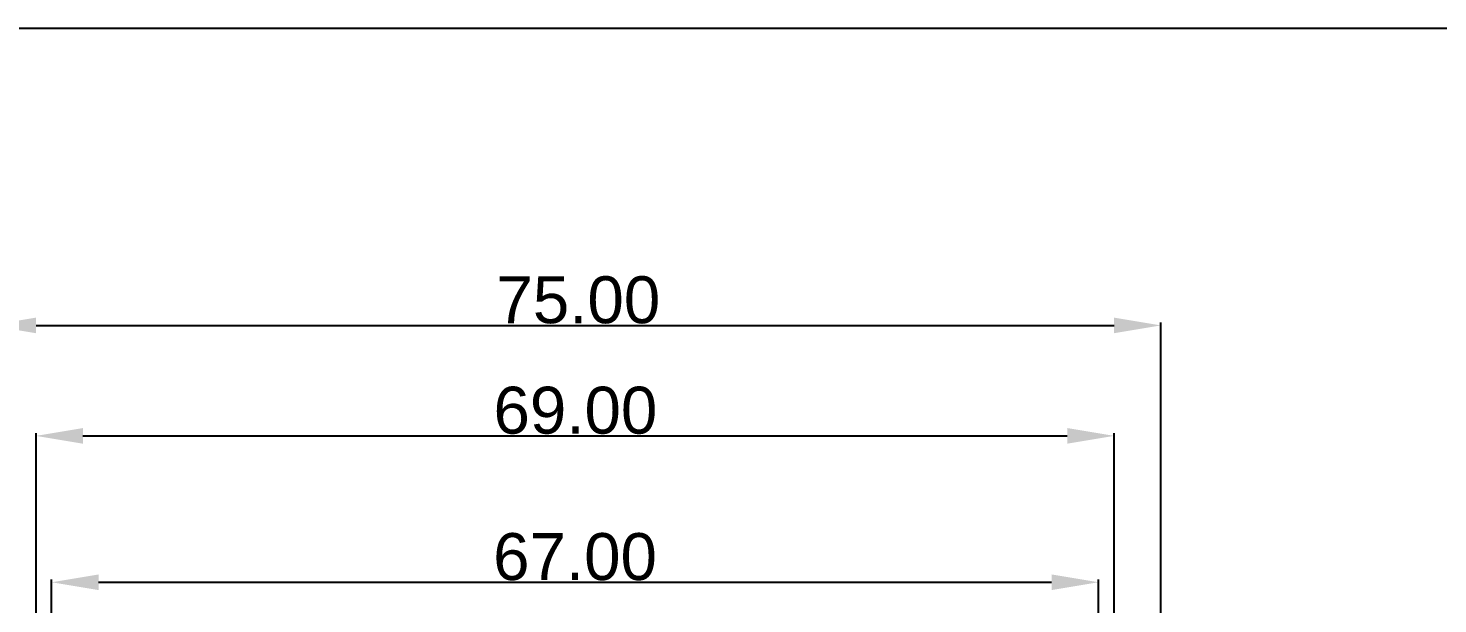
# Model space of a CAD drawing. Header units: inches. Extents: x 780 to 990, y -100 to 199.
# Drawn here: x 828.3 to 918.5, y 162.6 to 199.4 of the extents above; entities that cross this region are included whole.
import ezdxf

# ---------------------------------------------------------------- set-up
doc = ezdxf.new("R2010")
doc.units = ezdxf.units.IN
doc.header["$MEASUREMENT"] = 0
doc.styles.get("Standard").update_dxf_attribs({"font": 'arial.ttf'})
doc.dimstyles.get("Standard").update_dxf_attribs({"dimtxt": 3, "dimasz": 3, "dimexe": 0.18, "dimexo": 0.0625, "dimgap": 0.09, "dimtad": 1, "dimzin": 0, "dimdsep": 46, "dimtxsty": 'Standard', "dimcen": 0.09, "dimadec": 0, "dimazin": 0, "dimtfac": 1, "dimtofl": 0, "dimtmove": 0, "dimatfit": 3, "dimfxl": 1, "dimtolj": 1, "dimtzin": 0, "dimarcsym": 0})

# ---------------------------------------------------------------- blocks, each defined once
blk = doc.blocks.new('*D11')
at = {"color": 0, "lineweight": -2, "transparency": 16777216}
for p, q in [((825.77, 157.943), (825.77, 180.563)), ((900.77, 157.943), (900.77, 180.563)), ((828.77, 180.383), (897.77, 180.383))]:
    blk.add_line(p, q, dxfattribs=at)
at = {"color": 0, "transparency": 16777216}
for points in [[(828.77, 180.883), (828.77, 179.883), (825.77, 180.383)], [(897.77, 180.883), (897.77, 179.883), (900.77, 180.383)]]:
    blk.add_solid(points, dxfattribs=at)
at = {"layer": 'Defpoints', "color": 0, "transparency": 16777216}
for p in [(900.77, 180.383), (825.77, 157.881), (900.77, 157.881)]:
    blk.add_point(p, dxfattribs=at)
at = {"color": 0, "transparency": 16777216, "insert": (863.482, 182.004), "char_height": 3, "attachment_point": 5}
blk.add_mtext('\\A1;75.00', dxfattribs=at)
blk = doc.blocks.new('*D12')
at = {"color": 0, "lineweight": -2, "transparency": 16777216}
for p, q in [((828.77, 156.943), (828.77, 173.495)), ((831.77, 173.315), (894.77, 173.315)), ((897.77, 156.943), (897.77, 173.495))]:
    blk.add_line(p, q, dxfattribs=at)
at = {"color": 0, "transparency": 16777216}
for points in [[(831.77, 173.815), (831.77, 172.815), (828.77, 173.315)], [(894.77, 173.815), (894.77, 172.815), (897.77, 173.315)]]:
    blk.add_solid(points, dxfattribs=at)
at = {"layer": 'Defpoints', "color": 0, "transparency": 16777216}
for p in [(897.77, 173.315), (828.77, 156.881), (897.77, 156.881)]:
    blk.add_point(p, dxfattribs=at)
at = {"color": 0, "transparency": 16777216, "insert": (863.294, 174.937), "char_height": 3, "attachment_point": 5}
blk.add_mtext('\\A1;69.00', dxfattribs=at)
blk = doc.blocks.new('*D13')
at = {"color": 0, "lineweight": -2, "transparency": 16777216}
for p, q in [((829.77, 155.943), (829.77, 164.128)), ((832.77, 163.948), (893.77, 163.948)), ((896.77, 155.943), (896.77, 164.128))]:
    blk.add_line(p, q, dxfattribs=at)
at = {"color": 0, "transparency": 16777216}
for points in [[(832.77, 164.448), (832.77, 163.448), (829.77, 163.948)], [(893.77, 164.448), (893.77, 163.448), (896.77, 163.948)]]:
    blk.add_solid(points, dxfattribs=at)
at = {"layer": 'Defpoints', "color": 0, "transparency": 16777216}
for p in [(896.77, 163.948), (829.77, 155.881), (896.77, 155.881)]:
    blk.add_point(p, dxfattribs=at)
at = {"color": 0, "transparency": 16777216, "insert": (863.27, 165.57), "char_height": 3, "attachment_point": 5}
blk.add_mtext('\\A1;67.00', dxfattribs=at)

msp = doc.modelspace()

# ---------------------------------------------------------------- linework, layer by layer
at = {"color": 7, "linetype": 'Continuous'}
msp.add_lwpolyline([(779.671, 199.401), (989.671, 199.401), (989.671, -97.599), (779.671, -97.599)], close=True, dxfattribs=at)

# ---------------------------------------------------------------- dimensions: what is measured, and where the dimension line sits
for base, p1, p2, picture, middle in [((900.77, 180.383), (825.77, 157.881), (900.77, 157.881), '*D11', (863.482, 180.383)), ((897.77, 173.315), (828.77, 156.881), (897.77, 156.881), '*D12', (863.294, 173.315))]:
    dim = msp.add_linear_dim(base=base, p1=p1, p2=p2, dimstyle='Standard')
    dim.commit()
    dim.dimension.update_dxf_attribs({"geometry": picture, "text_midpoint": middle, "dimtype": 160})
dim = msp.add_linear_dim(base=(896.77, 163.948), p1=(829.77, 155.881), p2=(896.77, 155.881), dimstyle='Standard')
dim.commit()
dim.dimension.update_dxf_attribs({"geometry": '*D13', "text_midpoint": (863.27, 165.57)})

doc.saveas('drawing.dxf')
